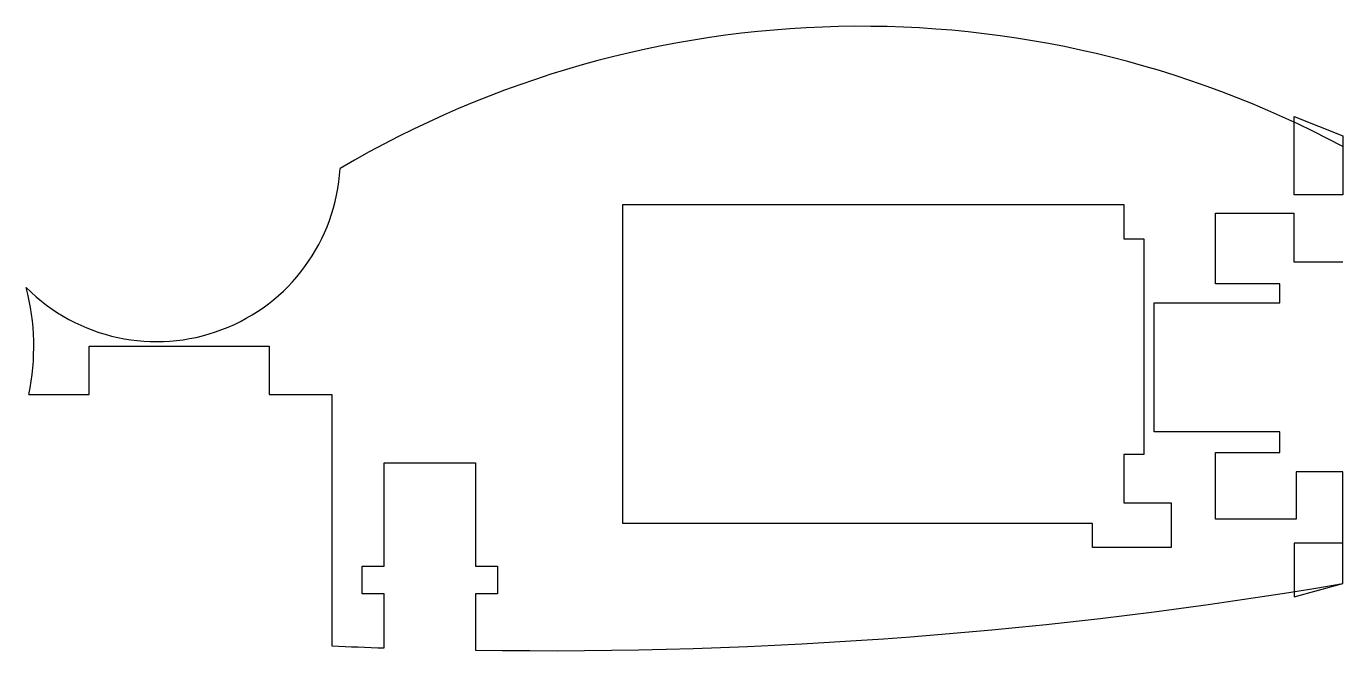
# Model space of a CAD drawing. Header units: millimetres. Extents: x -97.6 to -2.3, y -2.9 to 42.3.
import ezdxf

# ---------------------------------------------------------------- set-up
doc = ezdxf.new("R2010")
doc.units = ezdxf.units.MM
doc.layers.get('0').update_dxf_attribs({"linetype": 'CONTINUOUS'})

msp = doc.modelspace()

# ---------------------------------------------------------------- linework, layer by layer
for p, q in [((-11.52, 23.677), (-11.52, 28.786)), ((-11.52, 28.786), (-5.842, 28.786)), ((-5.842, 28.786), (-5.842, 25.26)), ((-5.842, 25.26), (-2.31, 25.26)), ((-6.858, 23.677), (-11.52, 23.677)), ((-6.858, 22.3), (-6.858, 23.677)), ((-15.948, 12.95), (-15.948, 22.3)), ((-15.948, 22.3), (-6.858, 22.3)), ((-93.052, 15.652), (-93.052, 19.152)), ((-93.052, 19.152), (-80.032, 19.152)), ((-80.032, 19.152), (-80.032, 15.652)), ((-97.423, 15.652), (-93.052, 15.652)), ((-80.032, 15.652), (-75.482, 15.652)), ((-75.482, 15.652), (-75.482, -2.565)), ((-6.858, 12.95), (-15.948, 12.95)), ((-6.858, 11.45), (-6.858, 12.95)), ((-11.52, 6.626), (-11.52, 11.45)), ((-11.52, 11.45), (-6.858, 11.45)), ((-71.694, 3.206), (-71.694, 10.706)), ((-71.694, 10.706), (-65.094, 10.706)), ((-65.094, 10.706), (-65.094, 3.206)), ((-2.31, 10.04), (-5.684, 10.04)), ((-5.684, 10.04), (-5.684, 6.626)), ((-2.31, 1.946), (-2.31, 10.04)), ((-5.684, 6.626), (-11.52, 6.626)), ((-73.294, 1.206), (-73.294, 3.206)), ((-73.294, 3.206), (-71.694, 3.206)), ((-65.094, 3.206), (-63.494, 3.206)), ((-63.494, 3.206), (-63.494, 1.206)), ((-71.694, 1.206), (-73.294, 1.206)), ((-71.694, -2.714), (-71.694, 1.206)), ((-63.494, 1.206), (-65.094, 1.206)), ((-65.094, 1.206), (-65.094, -2.875))]:
    msp.add_line(p, q)
for points in [[(-2.31, 30.127), (-5.81, 30.127), (-5.81, 35.786), (-2.31, 34.395)], [(-18.148, 7.809), (-14.734, 7.809), (-14.734, 4.572), (-20.426, 4.572), (-20.426, 6.302), (-54.422, 6.302), (-54.422, 29.422), (-20.048, 29.422), (-18.148, 29.422), (-18.148, 26.922), (-16.702, 26.922), (-16.702, 11.302), (-18.148, 11.302)], [(-2.31, 4.87), (-5.81, 4.87), (-5.81, 1), (-2.31, 1.946)]]:
    msp.add_lwpolyline(points, close=True)
for centre, radius, start, end in [((-37.175, -31.862), 74.192, 61.96991, 120.55064), ((-88.175, 32.791), 13.31, 224.88777, 356.72528), ((-114.175, 19.133), 17.11, -11.73781, 14.43317), ((-60, 342.067), 344.979, 269.15401, 279.62665), ((-60, 342.067), 344.979, 267.42775, 268.05751)]:
    msp.add_arc(centre, radius, start, end)

doc.saveas('drawing.dxf')
